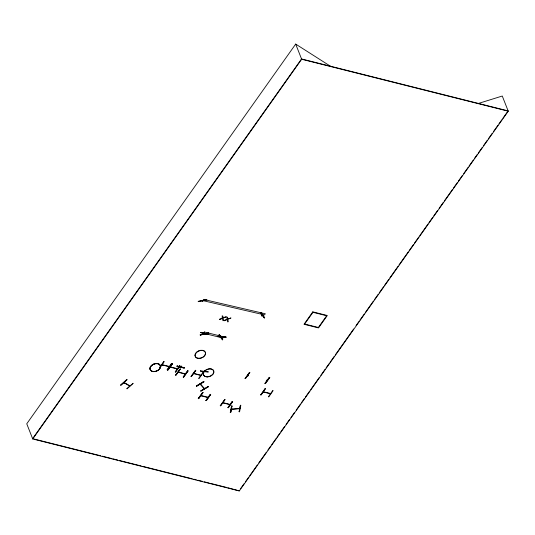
<?xml version="1.0" encoding="UTF-8"?>
<svg xmlns="http://www.w3.org/2000/svg" width="535" height="535" viewBox="0 0 535 535"><rect width="100%" height="100%" fill="white"/><g stroke="black" fill="none" stroke-linecap="round" stroke-linejoin="round"><path stroke-width="0.8" d="M120.803 385.18L126.962 379.683M126.715 379.576L127.036 379.763L120.877 385.267L120.556 385.08L126.728 379.549M170.15 367.17L170.986 367.05M200.779 395.766L201.742 395.719L200.979 395.492M222.767 402.855L230.023 404.681M178.115 372.26L179.078 372.22L178.723 372.46M193.536 373.611L194.419 373.517M247.571 375.697L248.521 375.59M221.002 337.023L221.978 336.789L221.671 336.609M262.611 315.496L261.775 315.657M180.736 366.809L181.151 366.141M222.333 339.872L218.949 334.743L219.363 334.582L222.761 339.645L222.353 339.812M222.674 339.591L219.236 334.596M175.567 375.095L180.014 368.889L180.415 369.023L175.975 375.216L175.594 375.075M175.895 375.122L180.328 368.949M191.309 376.493L195.723 370.3M245.351 378.553L249.785 372.38M159.718 367.799L164.111 361.593L159.804 367.893L159.417 367.759M167.622 370.019L172.016 363.813L172.424 363.927L168.03 370.133L167.622 370.019L172.31 363.86M172.023 363.827L167.629 370.033M198.572 398.655L202.972 392.422L198.251 398.595L198.659 398.729L203.053 392.523L202.651 392.422L198.258 398.622M220.246 405.751L224.64 399.511L225.041 399.645L220.647 405.851L220.26 405.717M220.567 405.757L224.954 399.578M260.705 394.87L265.119 388.631L265.5 388.764L261.107 394.97L260.719 394.837M261.026 394.877L265.099 388.664M129.898 385.822L124.067 382.418M198.251 301.566L206.731 299.68M230.271 412.512L231.508 406.052L231.976 406.045L230.732 412.472L230.264 412.498L230.638 412.425L231.882 405.965L230.638 412.425M239.178 411.689L240.422 405.262L239.125 411.749L239.593 411.709L240.83 405.283L240.369 405.323M202.725 301.292L202.324 301.406L202.37 300.764M204.31 333.205C203.862 334.763 205.42 332.737 204.31 333.205L204.29 333.706M204.591 371.31L204.35 371.143M221.838 337.592L221.43 337.592L221.784 336.97M221.403 337.538L222.038 337.09L221.717 337.645M200.491 370.889L208.362 371.758L208.175 372.113L200.371 371.123L200.551 370.842M221.082 336.983L221.838 336.863M262.518 315.57L261.829 315.897M176.998 366.207L184.475 367.772L184.227 368.113L177.005 366.254L177.192 365.907M180.797 366.669L181.485 366.181L180.99 366.87M204.196 334.228L203.815 334.181L204.27 333.579M203.795 334.121L204.524 333.646M200.852 384.458L200.471 384.611M204.524 388.671L203.855 388.35L204.263 388.825M218.18 336.147L226.004 337.077L218.18 336.147L218.012 336.528L225.823 337.445L225.991 337.063M221.45 337.612L222.018 337.07M204.357 371.216L204.925 370.668A5.497 3.765 -21.5 0 1 213.699 370.829A5.497 3.765 -21.5 0 1 207.072 376.8A5.497 3.765 -21.5 0 1 204.878 370.655L204.624 371.243M202.37 300.83C201.929 301.814 203.287 301.272 202.665 300.697M331.152 66.674L295.688 44.084L26.75 423.794L32.729 438.967L239.312 490.916L508.25 111.206L502.271 96.032L478.671 103.369M32.602 438.646L301.533 58.937L508.123 110.885M32.729 438.967L301.66 59.258L295.688 44.084M159.397 367.792L163.81 361.553M162.807 364.87L162.533 365.131M168.98 366.749L169.327 366.508M171.802 363.566L171.467 363.446L167.054 369.718L167.462 369.819L171.855 363.613L171.454 363.512M170.284 367.204L171.006 367.023L170.785 367.331M175.687 372.059L175.306 371.885L179.7 365.679L175.286 371.959L175.687 372.059L180.088 365.853L179.68 365.753M210.71 394.435L210.309 394.342L205.915 400.548L206.316 400.655L210.69 394.409L206.269 400.601L205.935 400.481M206.002 400.534L210.355 394.308M223.65 402.828L223.035 402.641L230.177 404.467M228.258 407.73L232.651 401.524L228.305 407.777L227.903 407.677L232.317 401.404L227.95 407.637M270.289 393.827L270.636 393.586M272.776 390.523L268.363 396.796L268.764 396.896L273.111 390.644M240.623 488.575L243.967 483.847M245.404 481.821L248.748 477.1M249.705 475.749L257.355 464.955M258.786 462.929L266.437 452.128M267.868 450.109L270.737 446.056M271.693 444.705L275.993 438.633M276.949 437.282L279.818 433.236M280.775 431.885L284.613 426.469M286.058 424.422L289.442 419.647M290.886 417.608L294.263 412.833M296.196 410.111L300.543 403.972M301.506 402.608L304.402 398.521M305.371 397.157L309.712 391.025M310.681 389.661L319.368 377.389M320.819 375.349L325.16 369.21M326.129 367.846L329.025 363.76M329.988 362.396L334.335 356.263M335.298 354.899L353.642 328.998M356.056 325.588L358.952 321.502M359.921 320.137L364.268 314.005M365.231 312.641L373.437 301.051M374.4 299.687L378.265 294.237M379.228 292.872L383.575 286.74M384.538 285.376L388.885 279.243M389.848 277.879L398.06 266.29M399.023 264.925L408.198 251.978M409.161 250.614L413.508 244.482M414.471 243.117L418.818 236.985M419.781 235.621L427.987 224.031M428.956 222.667L432.815 217.217M433.778 215.852L437.643 210.402M439.095 208.356L443.435 202.223M444.404 200.859L452.61 189.27M453.573 187.905L457.438 182.455M458.401 181.091L462.26 175.64M463.711 173.594L468.058 167.462M469.021 166.097L473.368 159.965M474.331 158.601L477.227 154.508M478.196 153.144L482.055 147.693M483.506 145.647L487.365 140.197M488.335 138.832L492.193 133.382M493.644 131.336L497.985 125.203M498.954 123.839L501.85 119.746M502.813 118.382L507.16 112.25M203.822 334.208L204.477 333.713M181.439 366.248L181.118 366.749M178.249 372.3L179.064 372.159M184.669 373.952L185.398 373.771M183.605 377.182L187.992 370.936L183.605 377.182L183.204 377.081L187.665 370.815L183.244 377.041M193.67 373.644L194.486 373.51M200.692 375.416L193.616 373.59M203.153 372.22L198.625 378.426L199.027 378.533L203.467 372.333L203.066 372.233M267.146 380.298L266.303 380.432L267.226 380.345M265.327 383.655L269.747 377.422L265.327 383.655L264.925 383.548L269.386 377.289L264.945 383.481M200.184 384.143L200.632 384.658L200.491 383.976M204.537 370.695L204.925 370.668M218.019 336.415L225.81 337.317M124.167 382.445C123.297 382.899 125.424 382.833 124.347 382.946M127.036 388.858L133.148 383.301L126.775 388.678M200.806 332.576L208.008 334.422M202.698 301.386L202.712 300.817M161.998 364.917L169.18 366.722M176.757 368.541L177.56 368.742M177.366 368.989L176.637 368.836L176.931 368.548M208.035 397.558L207.266 397.425L207.58 397.11M263.307 391.994L270.483 393.8M178.275 372.012L185.498 373.871M185.304 374.119L184.542 373.918L184.869 373.671M203.795 381.562L204.029 381.829L196.592 386.297L196.358 386.023L203.802 381.555L196.532 386.196M196.365 386.036L203.802 381.575M200.678 390.978L208.108 386.464L208.336 386.778L200.906 391.239L200.678 390.978L208.336 386.765M262.317 315.376L261.635 315.73L261.949 315.911M261.715 315.724L262.411 315.362M221.202 337.157L221.905 336.796M264.343 317.843L260.873 312.761L264.277 317.83L264.678 317.703L264.257 317.937L260.853 312.875L261.261 312.621L264.685 317.716M207.921 397.552L200.913 395.8M129.63 386.036C128.54 386.13 129.691 384.899 129.122 385.735M231.555 409.101L239.767 408.426M232.083 409.335L232.264 409.021L231.334 409.369M208.744 333.191L200.257 335.037L208.744 333.191L208.724 332.85L200.23 334.736M238.958 408.747L239.693 408.68L231.501 409.389M239.225 411.696L239.593 411.709M177.232 368.956L170.23 367.157M230.07 404.366L229.321 404.58M185.17 374.085L178.195 372.246M201.133 395.492L208.189 397.338L207.359 397.425M301.66 59.258L508.25 111.206M162.152 364.703L169.2 366.442M170.384 366.936L177.433 368.675M263.454 391.781L270.509 393.513M232.297 401.471L232.698 401.571M34.22 439.054L100.654 455.76M102.272 456.168L111.186 458.408M112.805 458.816L117.667 460.04M119.285 460.448L141.16 465.945M142.778 466.353L192.199 478.778M193.824 479.186L196.251 479.801M197.87 480.209L202.732 481.426M204.35 481.834L209.212 483.058M210.837 483.466L226.225 487.338M227.85 487.746L239.312 490.916M269.366 377.356L269.767 377.463M266.497 380.158L267.152 380.325M247.805 375.463L248.454 375.63M266.343 380.372L266.998 380.539M247.651 375.677L248.3 375.844M177.172 365.953L184.414 367.732M177.011 366.181L184.227 368.113M187.645 370.882L188.039 370.976M193.77 373.377L200.919 375.222M204.156 388.818L200.224 384.264M129.53 385.976L123.939 382.712M269.78 393.7L270.028 393.359L269.807 393.666M168.478 366.622L168.719 366.281L168.498 366.595M200.598 384.036L204.484 388.617M204.23 388.203L203.855 388.423M204.651 333.191L204.631 333.693M200.25 334.736L200.271 335.077M190.995 376.426L191.396 376.56L195.837 370.367L195.435 370.267L191.015 376.426M245.023 378.512L245.431 378.646L249.872 372.454L249.47 372.32L245.043 378.512M219.484 319.268L219.878 319.569L222.433 318.412L222.955 320.726L223.617 320.532L223.102 318.198L226.278 316.794L223.102 317.623L222.861 316.125L222.179 315.824L222.299 317.93L219.484 319.268M224.198 320.452L224.593 320.753L227.148 319.602L227.669 321.909L228.331 321.716L227.816 319.382L230.986 317.977L227.816 318.806L227.576 317.308L226.893 317.008L227.014 319.121L224.198 320.452M314.58 316.914L314.58 316.914M322.244 318.84L322.244 318.84M204.009 299.52L203.213 300.69L264.511 314.928L265.3 313.764L204.009 299.52M204.35 331.988L203.494 333.198L222.841 338.06L223.697 336.856L204.35 331.988M312.801 311.858L304.014 324.27L318.519 327.922L327.313 315.51L312.801 311.858M312.962 312.306L304.656 324.029L318.358 327.474L326.664 315.75L312.962 312.306M201.033 332.335L200.785 332.683L208.008 334.549L208.255 334.201L201.033 332.335M318.151 324.685L318.151 324.685M310.501 322.745L310.501 322.745M206.737 299.446L198.244 301.319L198.278 301.673L206.757 299.787L206.737 299.446M198.833 358.45A5.477 3.752 -21.5 0 0 205.433 352.498A5.477 3.752 -21.5 0 0 196.653 352.331A5.477 3.752 -21.5 0 0 198.833 358.45M198.766 358.316A5.497 3.765 -21.5 0 0 205.393 352.338A5.497 3.765 -21.5 0 0 196.579 352.17A5.497 3.765 -21.5 0 0 198.766 358.316M153.759 371.644A5.49 3.758 -21.5 0 0 160.373 365.679A5.49 3.758 -21.5 0 0 151.572 365.505A5.49 3.758 -21.5 0 0 153.759 371.644A5.49 3.758 -21.5 0 0 160.38 365.693A5.49 3.758 -21.5 0 0 151.579 365.519A5.49 3.758 -21.5 0 0 153.766 371.658M153.706 371.517A5.497 3.765 -21.5 0 0 160.333 365.539A5.497 3.765 -21.5 0 0 151.512 365.372A5.497 3.765 -21.5 0 0 153.706 371.517M207.139 376.941A5.477 3.752 -21.5 0 0 213.739 370.989A5.477 3.752 -21.5 0 0 204.958 370.822A5.477 3.752 -21.5 0 0 207.139 376.941"/></g></svg>
